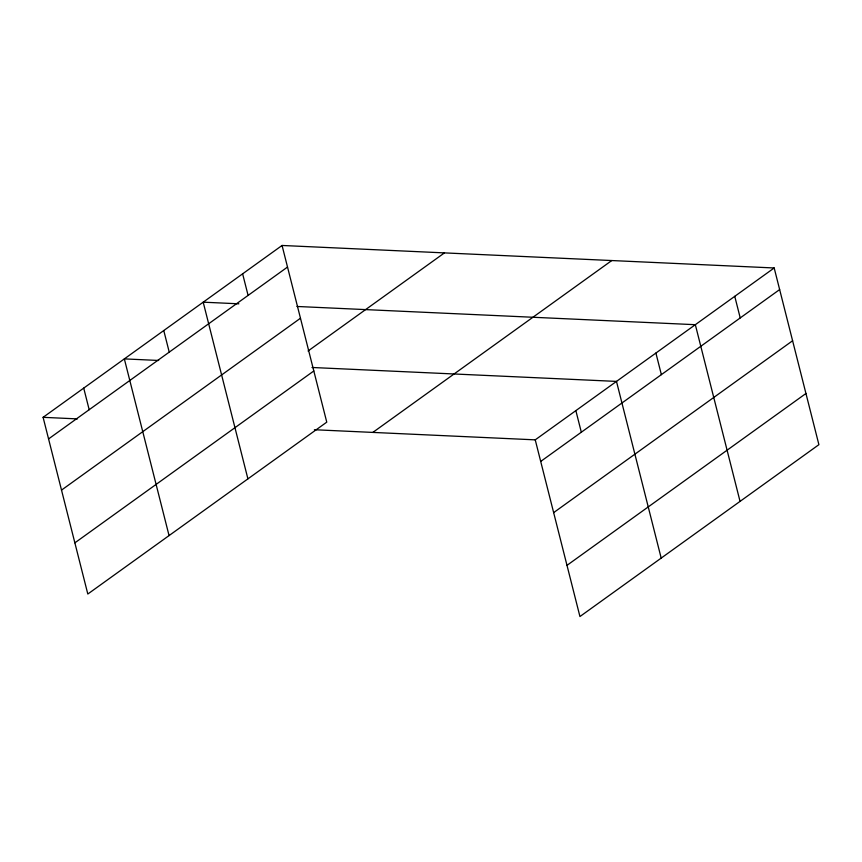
<?xml version="1.0" encoding="UTF-8"?>
<svg xmlns="http://www.w3.org/2000/svg" width="862" height="862" viewBox="0 0 862 862"><rect width="100%" height="100%" fill="white"/><g stroke="black" fill="none" stroke-linecap="round" stroke-linejoin="round"><path stroke-width="1.29" d="M282.057 245.465L326.763 422.154L87.816 594.026L43.1 417.327L282.057 245.465L774.184 267.974L818.9 444.673L579.943 616.535L535.237 439.846L774.184 267.974M48.563 438.92L287.52 267.058M61.514 490.101L300.472 318.24M308.057 350.996L444.458 252.889M74.865 542.844L313.811 370.972M372.837 432.412L611.783 260.539M540.7 461.439L779.657 289.567M553.652 512.621L792.609 340.749M566.991 565.353L805.948 393.492M238.849 303.812L203.195 302.174L247.911 478.873M296.948 306.463L695.332 324.694L740.049 501.393M158.673 360.467L124.343 358.894L169.06 535.593M311.979 367.481L616.481 381.403L661.186 558.102M43.1 417.327L77.429 418.9M314.404 429.739L535.237 439.846M734.758 296.334L740.221 317.927M655.907 353.054L661.369 374.647M575.859 410.624L581.322 432.218M242.621 273.814L248.094 295.407M163.769 330.534L169.232 352.127M83.722 388.115L89.185 409.709"/></g></svg>
